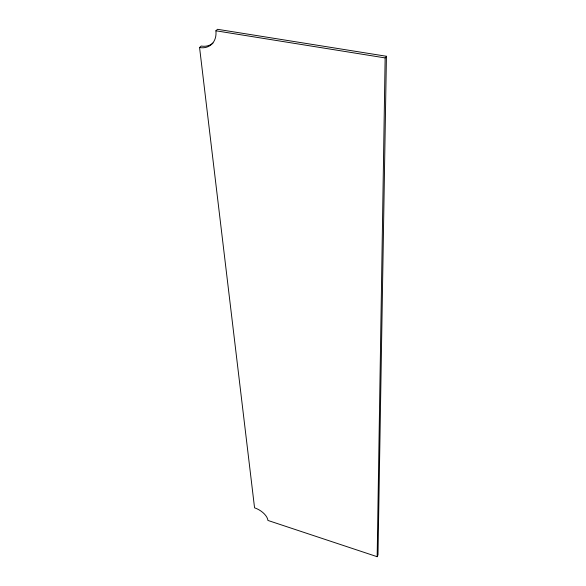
<?xml version="1.0" encoding="UTF-8"?>
<svg xmlns="http://www.w3.org/2000/svg" width="586" height="586" viewBox="0 0 586 586"><rect width="100%" height="100%" fill="white"/><g stroke="black" fill="none" stroke-linecap="round" stroke-linejoin="round"><path stroke-width="0.88" d="M377.164 556.7L385.141 57.911L386.43 56.263L217.516 29.3L215.904 30.787A22.092 16.525 53.1 0 1 199.57 47.547L254.558 507.828A13.683 7.288 30.6 0 1 267.934 520.441L377.164 556.7L377.992 554.861L386.43 56.263M199.57 47.547L201.188 46.052A22.041 16.518 53.2 0 0 212.982 43.027M215.904 30.787L385.141 57.911"/></g></svg>
